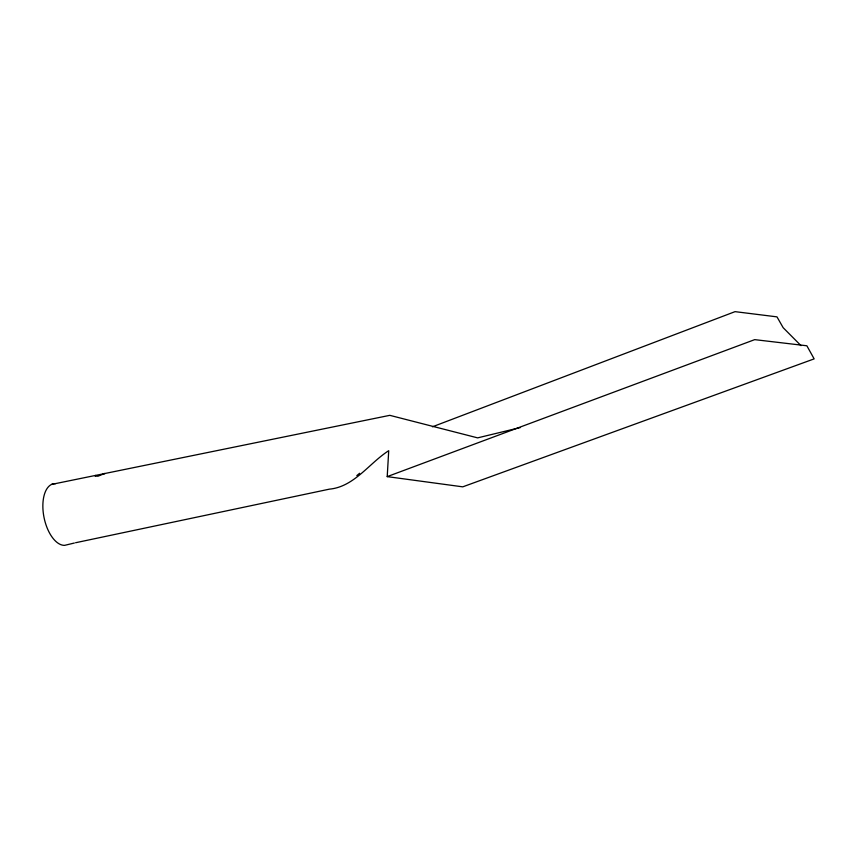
<?xml version="1.0" encoding="UTF-8"?>
<svg xmlns="http://www.w3.org/2000/svg" width="857" height="857" viewBox="0 0 857 857"><rect width="100%" height="100%" fill="white"/><g stroke="black" fill="none" stroke-linecap="round" stroke-linejoin="round"><path stroke-width="1.29" d="M387.214 476.621L754.706 339.64L806.866 345.778L814.15 358.879L462.759 486.84L387.214 476.621L388.724 450.686C369.024 463.305 354.187 486.862 329.334 489.165L75.577 542.738M104.468 473.589L105.036 473.503L95.577 475.41L95.17 476.138L98.03 476.192L104.468 473.589L389.806 415.334L477.638 437.873L520.403 427.547M356.812 475.603L359.619 473.278M432.442 426.797L735.049 311.648L776.988 316.865L783.159 327.685L801.006 345.65M74.355 543.027L64.629 545.352A31.345 16.015 78.4 0 1 43.45 514.136A31.345 16.015 78.4 0 1 55.694 483.637M51.581 484.409L95.577 475.41"/></g></svg>
